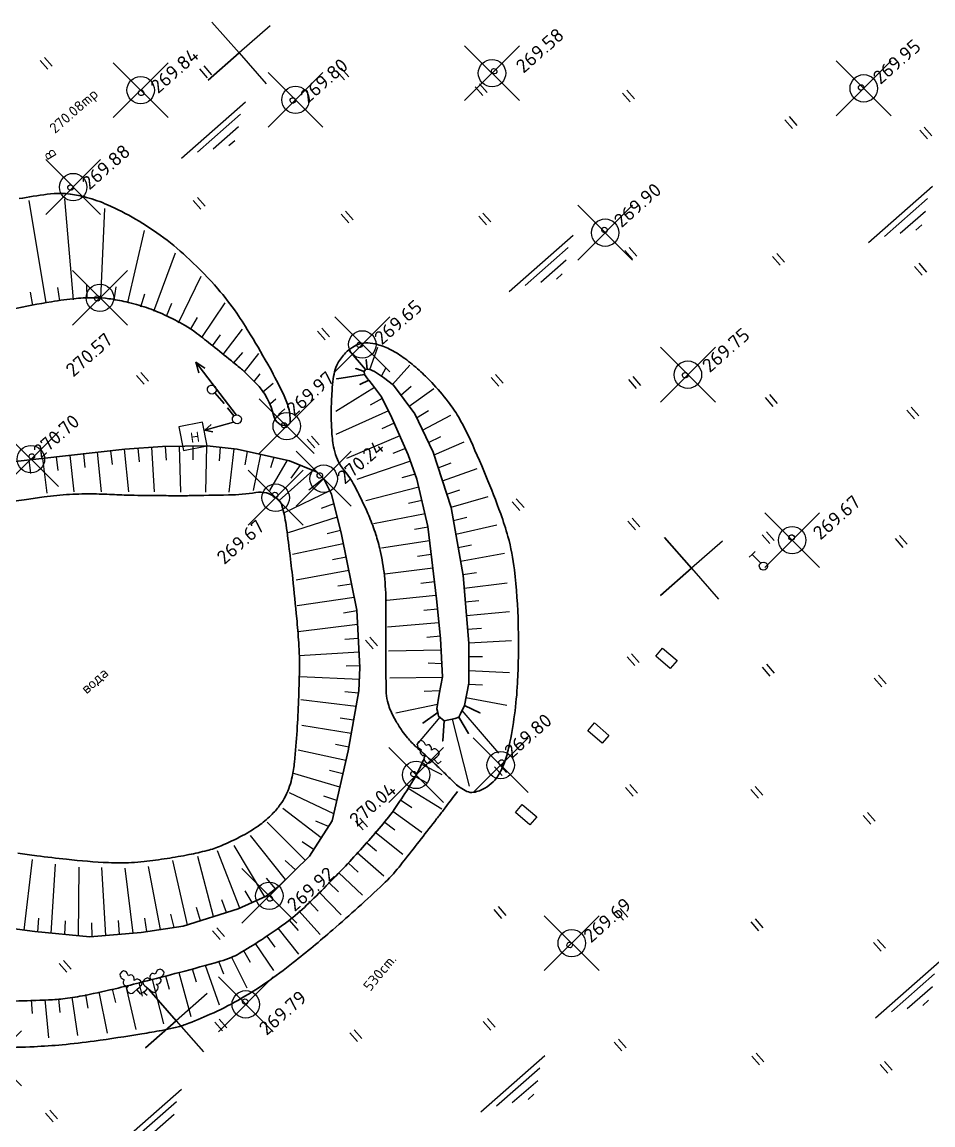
# Model space of a CAD drawing. Header units: metres. Extents: x 35735 to 36074, y 36133 to 36366.
# Drawn here: x 35885.9 to 35952.3, y 36283.6 to 36364 of the extents above; entities that cross this region are included whole.
import ezdxf

# ---------------------------------------------------------------- set-up
doc = ezdxf.new("R2010")
doc.units = ezdxf.units.M
doc.header["$LTSCALE"] = 5
doc.header["$PDMODE"] = 35
doc.header["$PDSIZE"] = 2
doc.layers.add('Рельеф', color=7, linetype='Continuous')
doc.layers.add('Точки-рельеф', color=7, linetype='Continuous')
doc.layers.add('Структурные линии', color=97, linetype='Continuous', lineweight=30)
doc.styles.get("Standard").update_dxf_attribs({"font": 'simplex.shx'})

msp = doc.modelspace()

# ---------------------------------------------------------------- linework, layer by layer
at = {"layer": 'Рельеф', "color": 7, "flags": 128}
for points in [[(35903.96585611971, 36363.7052628079), (35901.71154056657, 36361.72585345485), (35899.73213121353, 36363.98016900799), (35901.71154056657, 36361.72585345485), (35899.45722501345, 36359.74644410182), (35901.71154056657, 36361.72585345485), (35903.6909499196, 36359.47153790171)], [(35887.19278491732, 36361.1720555472), (35887.75295776423, 36360.53408424566)], [(35887.50793700324, 36361.39228424848), (35888.06815933539, 36360.75425658905)], [(35898.82042958871, 36360.55920594781), (35899.38060243563, 36359.92123464627)], [(35899.13558167464, 36360.77943464908), (35899.69580400678, 36360.14140698966)], [(35908.8444592989, 36360.41000685453), (35909.40463214581, 36359.77203555298)], [(35909.15961138481, 36360.63023555579), (35909.71983371696, 36359.99220789636)], [(35920.45531012502, 36360.52149361007), (35920.50109781751, 36360.42865283056), (35920.49439010623, 36360.32534994284), (35920.43698075413, 36360.23921000196), (35920.34413997462, 36360.19342230946), (35920.24083708689, 36360.20013002075), (35920.15469714601, 36360.25753937284), (35920.10890945352, 36360.35038015235), (35920.1156171648, 36360.45368304007), (35920.1730265169, 36360.53982298097), (35920.26586729641, 36360.58561067345), (35920.36917018414, 36360.57890296217), (35920.45531012502, 36360.52149361007)], [(35918.91517804644, 36359.25371348837), (35919.47535089334, 36358.61574218683)], [(35919.23033013236, 36359.47394218964), (35919.79055246452, 36358.83591453022)], [(35947.22596501446, 36359.34250368505), (35947.27175270694, 36359.24966290554), (35947.26504499566, 36359.14636001783), (35947.20763564355, 36359.06022007694), (35947.11479486404, 36359.01443238445), (35947.01149197633, 36359.02114009573), (35946.92535203543, 36359.07854944783), (35946.87956434294, 36359.17139022735), (35946.88627205422, 36359.27469311505), (35946.94368140632, 36359.36083305594), (35947.03652218584, 36359.40662074844), (35947.13982507355, 36359.39991303715), (35947.22596501446, 36359.34250368505)], [(35894.72016532081, 36358.94614346786), (35894.76595301329, 36358.85330268834), (35894.75924530201, 36358.74999980062), (35894.70183594991, 36358.66385985974), (35894.6089951704, 36358.61807216725), (35894.50569228268, 36358.62477987854), (35894.41955234179, 36358.68218923063), (35894.3737646493, 36358.77503001015), (35894.38047236059, 36358.87833289785), (35894.43788171269, 36358.96447283875), (35894.53072249221, 36359.01026053123), (35894.63402537992, 36359.00355281996), (35894.72016532081, 36358.94614346786)], [(35905.77526323173, 36358.39847799367), (35905.82105092421, 36358.30563721414), (35905.81434321293, 36358.20233432643), (35905.75693386083, 36358.11619438554), (35905.66409308131, 36358.07040669306), (35905.5607901936, 36358.07711440434), (35905.47465025271, 36358.13452375643), (35905.42886256023, 36358.22736453595), (35905.43557027151, 36358.33066742367), (35905.4929796236, 36358.41680736456), (35905.58582040312, 36358.46259505705), (35905.68912329084, 36358.45588734576), (35905.77526323173, 36358.39847799367)], [(35929.67230124132, 36358.80601674296), (35930.23247408822, 36358.16804544144)], [(35929.98745332725, 36359.02624544423), (35930.54767565938, 36358.3882177848)], [(35897.50970874562, 36354.06696794871), (35902.18482105549, 36358.17196603551)], [(35898.66595693518, 36354.50452358703), (35901.81895538357, 36357.27302447867)], [(35941.50187738243, 36356.86206690965), (35942.06205022935, 36356.22409560811)], [(35941.81702946837, 36357.08229561091), (35942.37725180051, 36356.44426795148)], [(35899.80884193012, 36354.73791471442), (35901.65715525214, 36356.36083244297)], [(35951.36046354337, 36356.09650312558), (35951.92063639028, 36355.45853182406)], [(35951.6756156293, 36356.31673182686), (35952.23583796145, 36355.67870416744)], [(35900.95177641029, 36354.97124948392), (35901.38663388049, 36355.35307754812)], [(35889.5617531499, 36352.0403403844), (35889.60754084238, 36351.94749960487), (35889.6008331311, 36351.84419671716), (35889.54342377901, 36351.75805677627), (35889.45058299948, 36351.71226908377), (35889.34728011178, 36351.71897679506), (35889.26114017088, 36351.77638614715), (35889.2153524784, 36351.86922692668), (35889.22206018968, 36351.97252981439), (35889.27946954178, 36352.05866975529), (35889.37231032129, 36352.10445744776), (35889.475613209, 36352.09774973648), (35889.5617531499, 36352.0403403844)], [(35947.61353847832, 36347.90680071536), (35952.28865078818, 36352.01179880216)], [(35898.67437934694, 36351.19178700542), (35899.23460167909, 36350.55375934598)], [(35887.6428012699, 36343.51192435245), (35886.40255643464, 36350.97781471976)], [(35889.62788949069, 36343.73824678994), (35889.00149232367, 36351.09896368949)], [(35891.61771351081, 36343.82879590408), (35891.91915145284, 36350.38550623741)], [(35898.35922726102, 36350.97155830415), (35898.91940010793, 36350.33358700262)], [(35948.76978666788, 36348.34435635369), (35951.92278511627, 36351.11285724532)], [(35909.15718256168, 36349.97902809644), (35909.71735540859, 36349.3410567949)], [(35909.47233464759, 36350.19925679771), (35910.03255697974, 36349.56122913828)], [(35919.18121227185, 36349.82982900315), (35919.74138511876, 36349.1918577016)], [(35919.49636435779, 36350.05005770441), (35920.05658668993, 36349.41203004499)], [(35949.91267166282, 36348.57774748108), (35951.76098498484, 36350.20066520965)], [(35893.59388201018, 36343.53716477539), (35894.81806628906, 36348.78016937386)], [(35928.51337632677, 36348.95176755435), (35928.55916401926, 36348.85892677483), (35928.55245630797, 36348.75562388713), (35928.49504695588, 36348.66948394624), (35928.40220617636, 36348.62369625374), (35928.29890328865, 36348.63040396503), (35928.21276334776, 36348.68781331713), (35928.16697565527, 36348.78065409664), (35928.17368336655, 36348.88395698435), (35928.23109271866, 36348.97009692525), (35928.32393349817, 36349.01588461773), (35928.42723638588, 36349.00917690645), (35928.51337632677, 36348.95176755435)], [(35951.055606143, 36348.81108225058), (35951.4904636132, 36349.19291031478)], [(35921.40346019581, 36344.3404525681), (35926.07857250568, 36348.44545065489)], [(35922.55970838537, 36344.77800820643), (35925.71270683376, 36347.54650909806)], [(35929.84618578588, 36347.33439234229), (35930.40635863278, 36346.69642104075)], [(35930.1613378718, 36347.55462104355), (35930.72156020395, 36346.91659338413)], [(35895.48764362748, 36342.89391164241), (35897.07301935722, 36347.15425466944)], [(35923.70259338032, 36345.01139933381), (35925.55090670232, 36346.63431706237)], [(35940.60330898077, 36346.88669559688), (35941.16348182767, 36346.24872429534)], [(35940.91846106668, 36347.10692429814), (35941.47868339883, 36346.46889663872)], [(35951.28228710214, 36346.38954655132), (35951.84250943429, 36345.7515188919)], [(35924.84552786048, 36345.2447341033), (35925.28038533068, 36345.6265621675)], [(35950.96713501622, 36346.16931785005), (35951.52730786314, 36345.53134654852)], [(35890.62375328405, 36343.82887168344), (35890.59192903697, 36344.82835766248)], [(35897.29483158531, 36342.05666849297), (35898.9502199726, 36345.44567552263)], [(35886.66406786029, 36343.30698895002), (35886.48438221106, 36344.29072591719)], [(35888.63202569732, 36343.64762189642), (35888.49449857636, 36344.63813430598)], [(35891.51570786123, 36343.96679285298), (35891.56149555372, 36343.87395207346), (35891.55478784243, 36343.77064918575), (35891.49737849033, 36343.68450924485), (35891.40453771082, 36343.63872155237), (35891.30123482311, 36343.64542926365), (35891.21509488221, 36343.70283861574), (35891.16930718972, 36343.79567939527), (35891.176014901, 36343.89898228298), (35891.2334242531, 36343.98512222387), (35891.32626503262, 36344.03090991636), (35891.42956792034, 36344.02420220508), (35891.51570786123, 36343.96679285298)], [(35892.60884793267, 36343.69598874013), (35892.74655274751, 36344.68643313262)], [(35894.54075938249, 36343.21548528734), (35894.82938005519, 36344.17295925587)], [(35896.42301578353, 36342.54646001584), (35896.79974885967, 36343.47280946663)], [(35898.9820875201, 36340.99295102964), (35900.68448625461, 36343.50749207063)], [(35898.16664051445, 36341.56677112696), (35898.66560603632, 36342.43336765029)], [(35900.55082162863, 36339.75230482584), (35901.9595198454, 36341.59944659803)], [(35907.74740279567, 36341.66084645213), (35908.30762512781, 36341.0228187927)], [(35899.76650749593, 36340.37262449141), (35900.35019712822, 36341.18456083052)], [(35907.43225070976, 36341.44061775087), (35907.99242355667, 36340.80264644933)], [(35910.64990806009, 36340.57077974698), (35910.69569575259, 36340.47793896747), (35910.6889880413, 36340.37463607976), (35910.6315786892, 36340.28849613887), (35910.53873790969, 36340.24270844638), (35910.43543502199, 36340.24941615767), (35910.34929508108, 36340.30682550976), (35910.3035073886, 36340.39966628928), (35910.31021509988, 36340.50296917699), (35910.36762445197, 36340.58910911788), (35910.4604652315, 36340.63489681036), (35910.56376811922, 36340.62818909909), (35910.64990806009, 36340.57077974698)], [(35911.23415737326, 36338.65194631481), (35911.83587121581, 36340.27837700803)], [(35901.79913177917, 36335.23186033488), (35901.87480449707, 36335.07872617673), (35901.86373264986, 36334.90821290614), (35901.76889209716, 36334.76615059519), (35901.61575793901, 36334.6904778773), (35901.44524466843, 36334.70154972451), (35901.30318235748, 36334.7963902772), (35899.19897068308, 36334.22263685245), (35899.78842222635, 36334.10841854715), (35899.19897068308, 36334.22263685245), (35899.68165128475, 36334.63627570446), (35899.19897068308, 36334.22263685245), (35901.30318235748, 36334.7963902772), (35901.22750963959, 36334.94952443535), (35901.2385814868, 36335.12003770595), (35901.33342203949, 36335.26210001689), (35900.87250817409, 36335.8449987961), (35901.33342203949, 36335.26210001689), (35901.48655619765, 36335.33777273479), (35898.54350864478, 36339.17061199078), (35898.77100730186, 36338.41250515519), (35898.54350864478, 36339.17061199078), (35899.21562859097, 36338.7417237232), (35898.54350864478, 36339.17061199078), (35901.48655619765, 36335.33777273479), (35901.65706946824, 36335.32670088758), (35901.79913177917, 36335.23186033488)], [(35901.3287783225, 36339.12410739273), (35901.96924121035, 36339.89207362891)], [(35902.09349779573, 36338.48029463094), (35903.14566550286, 36339.82434808266)], [(35894.53209400168, 36338.43153775132), (35895.09231633384, 36337.79351009189)], [(35902.80348691804, 36337.77604943839), (35903.25502175923, 36338.3426947273)], [(35912.10339170416, 36338.16168467691), (35912.44528118194, 36338.78795646394)], [(35912.90112174653, 36337.55973226122), (35914.17083673939, 36338.96475327887)], [(35934.39769066258, 36338.36213065354), (35934.44347835508, 36338.26928987404), (35934.4367706438, 36338.16598698631), (35934.37936129169, 36338.07984704542), (35934.28652051218, 36338.03405935293), (35934.18321762447, 36338.04076706422), (35934.09707768357, 36338.09817641632), (35934.05128999108, 36338.19101719584), (35934.05799770237, 36338.29432008355), (35934.11540705447, 36338.38046002444), (35934.20824783399, 36338.42624771692), (35934.31155072169, 36338.41954000566), (35934.39769066258, 36338.36213065354)], [(35894.21694191577, 36338.21130905006), (35894.77711476268, 36337.57333774852)], [(35903.41240159776, 36336.98515147148), (35904.19828080044, 36337.65263861277)], [(35920.08819030111, 36338.05970695035), (35920.64836314804, 36337.42173564882)], [(35920.40334238704, 36338.27993565161), (35920.96356471918, 36337.64190799219)], [(35930.1122200113, 36337.91050785706), (35930.67239285821, 36337.27253655552)], [(35930.42737209722, 36338.13073655832), (35930.98759442936, 36337.4927088989)], [(35899.96438267479, 36337.40269904266), (35900.04005539268, 36337.24956488451), (35900.02898354548, 36337.07905161392), (35899.93414299278, 36336.93698930298), (35900.6119009728, 36336.17669666654), (35899.93414299278, 36336.93698930298), (35899.78100883463, 36336.86131658508), (35899.61049556403, 36336.8723884323), (35899.4684332531, 36336.96722898499), (35899.39276053521, 36337.12036314313), (35899.4038323824, 36337.29087641373), (35899.49867293511, 36337.43293872466), (35899.65180709324, 36337.50861144257), (35899.82232036386, 36337.49753959534), (35899.96438267479, 36337.40269904266)], [(35911.5763693996, 36337.33852224238), (35908.76947802596, 36335.58535728176)], [(35913.51396497985, 36336.77368109392), (35914.26613386277, 36337.43272819131)], [(35914.10796681365, 36335.96918980966), (35915.9098144647, 36337.2726426866)], [(35940.38019165565, 36336.8169249791), (35940.94041398779, 36336.17889731967)], [(35904.000604065, 36336.17646631099), (35904.39404674681, 36336.51713916986)], [(35912.15147483144, 36336.5229283799), (35911.26783732167, 36336.05475729796)], [(35940.06503956972, 36336.59669627783), (35940.62521241663, 36335.95872497629)], [(35904.58885601749, 36335.36772479263), (35905.04230330993, 36335.7788508262)], [(35912.59830824694, 36335.62824051985), (35908.76140393747, 36333.90348008359)], [(35914.65252624857, 36335.13495923416), (35915.51172625976, 36335.64664826399)], [(35915.08580351625, 36334.23365820685), (35917.16111867336, 36335.32898988261)], [(35950.40968515817, 36335.6772323787), (35950.96985800509, 36335.03926107717)], [(35950.72483724409, 36335.89746107996), (35951.28505957624, 36335.25943342054)], [(35897.31029472733, 36334.46213838919), (35897.65843915739, 36332.73672348287), (35899.37970694061, 36333.08402115737), (35899.03156251054, 36334.80943606369), (35897.31029472733, 36334.46213838919)], [(35905.14345081072, 36334.71178056509), (35905.18923850321, 36334.61893978559), (35905.18253079193, 36334.51563689786), (35905.12512143983, 36334.42949695697), (35905.03228066031, 36334.38370926448), (35904.92897777259, 36334.39041697577), (35904.84283783171, 36334.44782632787), (35904.79705013922, 36334.54066710738), (35904.8037578505, 36334.64396999509), (35904.8611672026, 36334.73010993598), (35904.95400798211, 36334.77589762847), (35905.05731086983, 36334.76918991719), (35905.14345081072, 36334.71178056509)], [(35913.02749612606, 36334.72534496247), (35912.11422651305, 36334.31808857258)], [(35906.67313685443, 36333.56300627781), (35907.23330970135, 36332.92503497627)], [(35906.98828894037, 36333.78323497909), (35907.54851127251, 36333.14520731966)], [(35913.43315937309, 36333.81127533643), (35909.53448233807, 36332.1697115445)], [(35915.51903129868, 36333.33241353745), (35916.42630905785, 36333.75297315297)], [(35892.34009807385, 36332.72210757704), (35892.44034506557, 36331.72710704845)], [(35893.33387931509, 36332.83385984856), (35893.63297523712, 36329.72285272947)], [(35894.3311919679, 36332.9066934821), (35894.40926002304, 36331.90978497105)], [(35895.32868469697, 36332.97738963522), (35895.52637781388, 36329.71656202607)], [(35896.32664756224, 36333.03732003374), (35896.39088178887, 36332.03934343375)], [(35897.3264937256, 36333.0525928944), (35897.44683910288, 36329.71366936874)], [(35898.32639624683, 36333.0679152403), (35898.33416936773, 36332.06797146195)], [(35899.32629876806, 36333.08323758619), (35899.25714383634, 36329.7109674938)], [(35900.32025102083, 36332.97745753509), (35900.26148868747, 36331.97917683337)], [(35901.31391875203, 36332.86484029361), (35900.96042469537, 36329.70841242257)], [(35913.83877313488, 36332.89726206826), (35912.90919533639, 36332.52858476062)], [(35915.92639077838, 36332.42073157128), (35918.13142871738, 36333.3719616319)], [(35886.37777764103, 36332.05151697208), (35886.50480155554, 36331.05966706338)], [(35886.74013118562, 36332.43066557846), (35886.7859188781, 36332.33782479895), (35886.77921116682, 36332.23452191123), (35886.72180181473, 36332.14838197034), (35886.6289610352, 36332.10259427785), (35886.52565814749, 36332.10930198913), (35886.43951820661, 36332.16671134123), (35886.39373051412, 36332.25955212074), (35886.4004382254, 36332.36285500845), (35886.4578475775, 36332.44899494935), (35886.55068835701, 36332.49478264184), (35886.65399124472, 36332.48807493056), (35886.74013118562, 36332.43066557846)], [(35887.37145303914, 36332.16327611625), (35887.68546999295, 36329.62090493104)], [(35888.36518479516, 36332.27508474566), (35888.48330689534, 36331.28200593424)], [(35889.35890967849, 36332.38678753195), (35889.66189173223, 36329.73831204202)], [(35890.3526414345, 36332.49859616135), (35890.46182598046, 36331.50455649135)], [(35891.34642267574, 36332.61034843288), (35891.64947955561, 36329.73058239104)], [(35902.29479341191, 36332.67551563429), (35902.1341385041, 36331.68847465681)], [(35903.27161860603, 36332.46147591221), (35902.74546009546, 36329.83054074045)], [(35905.22532535216, 36332.03344595329), (35903.93749812825, 36329.83221807051)], [(35904.24850015804, 36332.24748567537), (35904.00022993354, 36331.48992606838)], [(35914.2091411792, 36331.96916882678), (35910.29860342426, 36330.63438230885)], [(35907.07967097999, 36331.29060810249), (35904.630476847, 36329.09107895168)], [(35906.15679920911, 36331.67588423824), (35905.47736867455, 36330.72029656469)], [(35907.74157585302, 36331.05306606993), (35907.7873635455, 36330.96022529041), (35907.78065583422, 36330.85692240269), (35907.72324648213, 36330.7707824618), (35907.63040570261, 36330.72499476932), (35907.5271028149, 36330.73170248059), (35907.440962874, 36330.7891118327), (35907.39517518151, 36330.88195261222), (35907.40188289279, 36330.98525549993), (35907.45929224491, 36331.07139544081), (35907.55213302442, 36331.11718313331), (35907.65543591212, 36331.11047542204), (35907.74157585302, 36331.05306606993)], [(35916.23813829488, 36331.47051009627), (35917.16876490923, 36331.83651521188)], [(35916.54983632616, 36330.52034497914), (35919.07748005778, 36331.42028183168)], [(35907.86464758791, 36330.6993155665), (35906.79060207034, 36329.84906825289)], [(35914.54263462326, 36331.02646364307), (35913.58132289632, 36330.75099004196)], [(35904.48627450428, 36329.62848780617), (35904.53206219676, 36329.53564702665), (35904.52535448549, 36329.43234413894), (35904.46794513338, 36329.34620419805), (35904.37510435387, 36329.30041650556), (35904.27180146616, 36329.30712421684), (35904.18566152527, 36329.36453356894), (35904.13987383278, 36329.45737434846), (35904.14658154406, 36329.56067723616), (35904.20399089615, 36329.64681717706), (35904.29683167568, 36329.69260486955), (35904.4001345634, 36329.68589715826), (35904.48627450428, 36329.62848780617)], [(35908.32660692283, 36329.81331787687), (35904.99870046412, 36328.19134478383)], [(35914.81225248934, 36330.06500069656), (35910.96251728258, 36329.06995283296)], [(35916.86159071532, 36329.57022934725), (35917.81410364364, 36329.8747066855)], [(35908.62448074096, 36328.86468813629), (35907.68704300783, 36328.51655674192)], [(35915.03945341958, 36329.09114574949), (35914.06381424023, 36328.87166036461)], [(35917.17333823182, 36328.62000787223), (35919.86258136872, 36329.38387077305)], [(35921.61199843476, 36329.00083322718), (35922.17217128167, 36328.36286192563)], [(35921.92715052069, 36329.22106192844), (35922.48737285284, 36328.58303426902)], [(35908.85967213335, 36327.89275900456), (35905.28412456826, 36326.74651428788)], [(35915.26654850671, 36328.11729767508), (35911.51550922148, 36327.3973486677)], [(35917.34777571415, 36327.63565507705), (35918.31831924873, 36327.87651663219)], [(35915.48584969596, 36327.1420956135), (35914.49887690493, 36326.98132700536)], [(35917.51810868597, 36326.6502933253), (35920.4974611506, 36327.31746174029)], [(35930.06640292064, 36327.58470597654), (35930.62657576754, 36326.94673467502)], [(35930.38155500656, 36327.80493467782), (35930.9417773387, 36327.16690701839)], [(35909.09486352572, 36326.92082987286), (35908.12976752858, 36326.65910074514)], [(35936.95601200373, 36326.13333692232), (35934.70169645059, 36324.15392756928), (35932.72228709755, 36326.40824312242), (35934.70169645059, 36324.15392756928), (35932.44738089745, 36322.17451821624), (35934.70169645059, 36324.15392756928), (35936.68110580363, 36321.89961201615)], [(35939.86448727827, 36326.59125358364), (35940.42466012517, 36325.9532822821)], [(35940.17963936419, 36326.81148228491), (35940.73986169633, 36326.17345462548)], [(35942.1590958102, 36326.53202017009), (35942.20488350269, 36326.43917939057), (35942.19817579141, 36326.33587650286), (35942.1407664393, 36326.24973656197), (35942.04792565979, 36326.20394886948), (35941.94462277207, 36326.21065658076), (35941.85848283119, 36326.26806593286), (35941.81269513869, 36326.36090671238), (35941.81940284998, 36326.46420960009), (35941.87681220208, 36326.55034954098), (35941.96965298159, 36326.59613723347), (35942.07295586931, 36326.58942952219), (35942.1590958102, 36326.53202017009)], [(35949.55451358054, 36326.31945432057), (35950.11468642745, 36325.68148301903)], [(35949.86966566646, 36326.53968302183), (35950.42988799861, 36325.9016553624)], [(35909.30551857614, 36325.94342570249), (35905.61501620931, 36325.16135244755)], [(35915.60215184512, 36326.14881610786), (35912.10315473881, 36325.62003139676)], [(35917.68849114301, 36325.66487521564), (35918.6690459015, 36325.86102976884)], [(35909.50560169354, 36324.96362560178), (35908.52407921442, 36324.77221061782)], [(35915.71846086691, 36325.15564244532), (35914.72806942242, 36325.0175228782)], [(35917.85882411483, 36324.67951346387), (35921.07344406888, 36325.24594871813)], [(35909.70562845306, 36323.98377601582), (35905.86538258263, 36323.29938043874)], [(35915.83481937395, 36324.1624124249), (35912.3453451836, 36323.71644653154)], [(35918.02915708664, 36323.69415171212), (35919.017720299, 36323.84503842721)], [(35915.95107203785, 36323.16918927713), (35914.9577980282, 36323.05379023086)], [(35918.12048714208, 36322.6985078543), (35921.25020209402, 36323.10565451437)], [(35909.90566208524, 36323.00403227299), (35908.91845423668, 36322.84455440027)], [(35910.10574520264, 36322.02423217226), (35905.93760130934, 36321.42011842903)], [(35916.06738105965, 36322.1760156146), (35912.47687188362, 36321.80033065602)], [(35918.20630098647, 36321.70221242854), (35919.20002586984, 36321.81391521484)], [(35910.29923993247, 36321.04363754389), (35909.31069871471, 36320.89227109843)], [(35916.17683364973, 36321.18201168452), (35915.18182487184, 36321.08245610943)], [(35918.29211483088, 36320.70591700282), (35921.42392493656, 36321.00291810995)], [(35910.35318126222, 36320.04510695921), (35906.01093627592, 36319.51139492524)], [(35916.2839865584, 36320.18778506558), (35912.5390164312, 36319.85922463152)], [(35910.40717207723, 36319.04652001663), (35909.41145262021, 36318.95402568684)], [(35911.23953026188, 36319.13909914802), (35911.79975259402, 36318.50107148859)], [(35916.39118895229, 36319.19350208877), (35915.39398627255, 36319.11826980334)], [(35918.37787231739, 36319.70957209182), (35919.37493066079, 36319.78667381356)], [(35910.92437817594, 36318.91887044675), (35911.48455102286, 36318.2808991452)], [(35918.4636861618, 36318.71327666609), (35921.58398164762, 36318.90005933203)], [(35910.46111340699, 36318.04798943193), (35906.07785561381, 36317.77150352838)], [(35916.44605400289, 36318.19528353744), (35912.59527727661, 36318.10169039864)], [(35918.46417810186, 36317.71332737056), (35919.46423049779, 36317.71131481561)], [(35930.00592610749, 36317.6993625788), (35930.56609895439, 36317.06139127727)], [(35930.3210781934, 36317.91959128007), (35930.88130052554, 36317.28156362064)], [(35910.51510422198, 36317.04940248935), (35909.51568422678, 36317.01613905113)], [(35916.49188940143, 36317.19632268642), (35915.4922506885, 36317.22434927828)], [(35918.46307552243, 36316.71337532174), (35921.41740026603, 36316.56459092902)], [(35939.86451226842, 36316.93379879475), (35940.42468511532, 36316.29582749321)], [(35940.17966435434, 36317.15402749601), (35940.73988668648, 36316.51599983659)], [(35910.48234905287, 36316.05060226151), (35906.1366643505, 36316.2422728793)], [(35916.52735904662, 36316.19814119871), (35912.70540589649, 36316.14822147383)], [(35948.02640741926, 36316.13805021492), (35948.58658026616, 36315.50007891338)], [(35948.34155950518, 36316.35827891618), (35948.90178183732, 36315.72025125677)], [(35910.41535019725, 36315.053972416), (35909.42034227714, 36315.15413453227)], [(35916.3422708655, 36315.21539711314), (35915.20241357691, 36315.1775944293)], [(35918.44998380286, 36315.71457377019), (35919.44860676068, 36315.6619008527)], [(35910.23918995501, 36314.06958572351), (35906.20132784794, 36314.55848931887)], [(35916.18414931998, 36314.22808534882), (35913.14510678782, 36313.58206478156)], [(35918.25507832531, 36314.73368947378), (35921.24646435331, 36314.16860775047)], [(35917.96466517101, 36313.78462246722), (35920.63619305962, 36310.67033897632)], [(35909.88692582841, 36312.10086182382), (35906.27330050394, 36312.68689612259)], [(35910.06308607065, 36313.0852485163), (35909.07296195025, 36313.22543033554)], [(35916.35403817427, 36313.29153926063), (35914.65760933081, 36311.2830794808)], [(35917.24964026678, 36313.15579435967), (35918.48189070092, 36308.27261731284)], [(35909.71087142929, 36311.1164682587), (35908.7271555249, 36311.29641136274)], [(35916.44372305983, 36310.09017870191), (35916.21614990474, 36309.89035732772), (35915.91811821666, 36310.22762079914), (35916.11976674289, 36310.40467896577), (35916.24613485378, 36310.52402082997), (35916.32165151268, 36310.65330769069), (35916.27035856939, 36310.75957953359), (35916.19833964715, 36310.85603678042), (35916.10963878981, 36310.93784639802), (35916.01186576315, 36310.98224664022), (35915.90080744962, 36310.99392208443), (35915.73490209828, 36310.88607577878), (35915.74266536043, 36311.04001016175), (35915.70325705902, 36311.15661754587), (35915.58570492313, 36311.27617321427), (35915.46806646075, 36311.29045485608), (35915.32502723736, 36311.22374583817), (35915.22214582663, 36311.43173826971), (35915.18111292066, 36311.48813191964), (35915.10701020729, 36311.55331596005), (35914.96374391098, 36311.58950980743), (35914.79780413282, 36311.50568713732), (35914.6932260446, 36311.35198068505), (35914.71907141023, 36311.19591715569), (35914.75016473098, 36311.12231229153), (35914.79627670901, 36311.07457029761), (35914.99758790326, 36310.93623662964), (35914.92148706868, 36310.7979531035), (35914.92585302601, 36310.69249626853), (35914.98864298921, 36310.59222727147), (35915.09512549113, 36310.50926304782), (35915.29806523991, 36310.49831774641), (35915.17059346957, 36310.32760348509), (35915.19718648265, 36310.22070339257), (35915.23064683472, 36310.14917690821), (35915.27859948767, 36310.06103171931), (35915.37232305918, 36309.98782427251), (35915.45791591978, 36309.92853723482), (35915.60343635165, 36309.9638892084), (35915.70931223855, 36310.04427800781), (35915.91811821666, 36310.22762079914)], [(35909.50040975543, 36310.13909186495), (35906.00626713696, 36310.8849330662)], [(35920.99707406631, 36310.12486558266), (35921.0428617588, 36310.03202480315), (35921.03615404751, 36309.92872191544), (35920.97874469542, 36309.84258197455), (35920.88590391589, 36309.79679428207), (35920.78260102818, 36309.80350199334), (35920.6964610873, 36309.86091134544), (35920.65067339481, 36309.95375212497), (35920.65738110609, 36310.05705501267), (35920.71479045819, 36310.14319495355), (35920.8076312377, 36310.18898264605), (35920.91093412542, 36310.18227493477), (35920.99707406631, 36310.12486558266)], [(35909.27715205573, 36309.16435326818), (35908.3078498879, 36309.40995075)], [(35915.00077832935, 36309.8689903706), (35916.50240935956, 36309.13034821747)], [(35920.32902795175, 36309.67362603419), (35920.88920079866, 36309.03565473265)], [(35920.64418003767, 36309.89385473546), (35921.20440236981, 36309.25582707603)], [(35909.05394384127, 36308.18955831353), (35905.60282643631, 36309.20433458432)], [(35914.58132908754, 36309.28330832373), (35914.62711678003, 36309.19046754421), (35914.62040906875, 36309.0871646565), (35914.56299971665, 36309.00102471562), (35914.47015893714, 36308.95523702312), (35914.36685604943, 36308.96194473441), (35914.28071610854, 36309.01935408651), (35914.23492841604, 36309.11219486602), (35914.24163612732, 36309.21549775373), (35914.29904547943, 36309.30163769463), (35914.39188625893, 36309.34742538712), (35914.49518914665, 36309.34071767583), (35914.58132908754, 36309.28330832373)], [(35914.55228491857, 36308.97514831319), (35915.43512897012, 36308.50542027285)], [(35908.60742844186, 36306.24008111999), (35905.37982283417, 36307.77598955455)], [(35914.03283528438, 36308.12210515262), (35916.48244036772, 36306.62279030201)], [(35929.8891659458, 36308.17491240755), (35930.44933879271, 36307.536941106)], [(35930.20431803173, 36308.39514110881), (35930.76454036387, 36307.75711344939)], [(35939.03635014023, 36308.02472134353), (35939.59652298714, 36307.38675004199)], [(35939.03635014023, 36308.02472134353), (35939.59652298714, 36307.38675004199)], [(35939.35150222616, 36308.24495004479), (35939.9117245583, 36307.60692238537)], [(35939.35150222616, 36308.24495004479), (35939.9117245583, 36307.60692238537)], [(35908.83068614155, 36307.21481971676), (35907.88267886875, 36307.53301187777)], [(35913.4876574903, 36307.28369988943), (35914.31465510988, 36306.72161878453)], [(35907.68621719521, 36304.49101180613), (35904.9017915782, 36306.63922787292)], [(35912.92733997857, 36306.45685347885), (35915.03837096783, 36304.90777774699)], [(35947.53084231431, 36306.36003747259), (35948.09106464645, 36305.72200981316)], [(35906.52652047876, 36302.8716890267), (35903.7586845191, 36305.63551887523)], [(35908.22914203978, 36305.33073254208), (35907.30983317398, 36305.72422733543)], [(35910.19077667419, 36305.71312263889), (35910.7509495211, 36305.07515133735)], [(35910.5059287601, 36305.93335134016), (35911.06615109225, 36305.29532368073)], [(35912.27327553466, 36305.70039936337), (35913.0669175757, 36305.09196301598)], [(35947.21569022838, 36306.13980877132), (35947.77586307529, 36305.50183746978)], [(35905.09912399164, 36301.47074187327), (35902.52904715441, 36304.6823889119)], [(35911.61926057599, 36304.94388889), (35913.65689439501, 36303.31290002714)], [(35903.5743707871, 36300.18772018178), (35901.35864699275, 36303.94994884844)], [(35907.14328547797, 36303.65118522705), (35906.31294487831, 36304.2084346543)], [(35910.96519613206, 36304.18743477451), (35911.73264140193, 36303.5463148333)], [(35899.84738584719, 36298.75539903036), (35898.70075554184, 36303.13446620904)], [(35901.75112508774, 36299.36581901198), (35900.14297809291, 36303.55733238917)], [(35910.31113168816, 36303.43098065903), (35912.2659620232, 36301.72708630144)], [(35886.02629265094, 36297.77704170199), (35886.64750960629, 36302.93266094771)], [(35888.01396349681, 36297.55779079177), (35888.31601022455, 36302.58107783879)], [(35890.00480268957, 36297.36687285181), (35890.03791724933, 36302.3743006068)], [(35891.99684547592, 36297.38601086596), (35891.70412150075, 36302.335197953)], [(35893.98983084322, 36297.55389280955), (35893.39903535238, 36302.29545344192)], [(35895.97229627249, 36297.81184720815), (35895.10108842061, 36302.40330647176)], [(35897.93869256607, 36298.15789601848), (35896.88560201787, 36302.8480569432)], [(35905.81279749259, 36302.17124362892), (35905.07577171619, 36302.84705819388)], [(35909.65717308736, 36302.67451967088), (35910.39705799412, 36302.00181442637)], [(35904.36846331019, 36300.78935918723), (35903.71858880336, 36301.54938247702)], [(35908.95665027938, 36301.96210991267), (35910.71568998352, 36300.30887403267)], [(35902.66277268004, 36299.77674141793), (35902.15544657892, 36300.63847480202)], [(35907.51525909703, 36300.5756233654), (35909.15651336563, 36298.89511952255)], [(35908.23595125187, 36301.26881371748), (35908.94981394654, 36300.56856857957)], [(35900.80170774512, 36299.05417871525), (35900.45292067406, 36299.99134015494)], [(35904.10267625609, 36300.20645420124), (35904.14846394857, 36300.11361342173), (35904.1417562373, 36300.01031053402), (35904.0843468852, 36299.92417059313), (35903.99150610567, 36299.87838290064), (35903.88820321796, 36299.88509061192), (35903.80206327708, 36299.94249996403), (35903.75627558458, 36300.03534074354), (35903.76298329586, 36300.13864363125), (35903.82039264797, 36300.22478357214), (35903.91323342748, 36300.27057126463), (35904.0165363152, 36300.26386355335), (35904.10267625609, 36300.20645420124)], [(35906.79456006955, 36299.88232717021), (35907.47778332459, 36299.15218471236)], [(35896.96124575135, 36297.95967959465), (35896.73992667012, 36298.93490639353)], [(35898.893014464, 36298.45667570337), (35898.60605345834, 36299.41458804994)], [(35906.0738679147, 36299.18913681815), (35907.61972467023, 36297.46439305978)], [(35920.28039454448, 36299.26680193692), (35920.84056739139, 36298.62883063537)], [(35920.5955466304, 36299.48703063817), (35921.15576896255, 36298.84900297874)], [(35929.17778896944, 36299.13283033869), (35929.73796181635, 36298.49485903716)], [(35929.17778896944, 36299.13283033869), (35929.73796181635, 36298.49485903716)], [(35929.49294105537, 36299.35305903995), (35930.05316338751, 36298.71503138053)], [(35929.49294105537, 36299.35305903995), (35930.05316338751, 36298.71503138053)], [(35887.01849097886, 36297.65325319808), (35887.1051821513, 36298.64950783264)], [(35889.00933017163, 36297.46233525812), (35889.04271215018, 36298.46178566667)], [(35891.00040571384, 36297.30206645784), (35890.97374578516, 36298.30169540717)], [(35892.99339108114, 36297.46994840141), (35892.90191256999, 36298.4657613329)], [(35894.98324095051, 36297.6640216943), (35894.83192399026, 36298.65250655414)], [(35905.35316888721, 36298.49584062294), (35906.00450869914, 36297.73710394924)], [(35939.03637513037, 36298.36726655463), (35939.59654797728, 36297.7292952531)], [(35939.35152721631, 36298.5874952559), (35939.91174954845, 36297.94946759648)], [(35899.76287899299, 36297.71994121509), (35900.32305183991, 36297.08196991355)], [(35900.07803107892, 36297.94016991635), (35900.63825341107, 36297.30214225692)], [(35903.72308634659, 36297.33891491062), (35904.30375609804, 36296.52471351792)], [(35904.54283283876, 36297.91167805903), (35906.03175053721, 36296.02864647729)], [(35902.88080755323, 36296.80136171859), (35904.22754932483, 36294.82972259512)], [(35925.96733987024, 36296.82101185246), (35926.01312756274, 36296.72817107294), (35926.00641985145, 36296.62486818523), (35925.94901049935, 36296.53872824435), (35925.85616971985, 36296.49294055184), (35925.75286683213, 36296.49964826313), (35925.66672689124, 36296.55705761522), (35925.62093919875, 36296.64989839475), (35925.62764691003, 36296.75320128245), (35925.68505626213, 36296.83934122335), (35925.77789704165, 36296.88512891584), (35925.88119992936, 36296.87842120454), (35925.96733987024, 36296.82101185246)], [(35947.96434661139, 36296.8733032352), (35948.5245194583, 36296.23533193367)], [(35948.27949869733, 36297.09353193647), (35948.83972102946, 36296.45550427704)], [(35901.15514006351, 36295.79046625357), (35902.28361337593, 36293.57078393635)], [(35902.01792088681, 36296.2959174224), (35902.52762226857, 36295.43557100151)], [(35888.58518795394, 36295.34915457849), (35889.14536080086, 36294.71118327694)], [(35888.90034003988, 36295.56938327974), (35889.46056237202, 36294.93135562032)], [(35894.99938102535, 36293.00345979102), (35894.76509200505, 36293.19537885102), (35895.04917536989, 36293.54442815262), (35895.25677125237, 36293.37438418161), (35895.39513320514, 36293.26920810888), (35895.53500019522, 36293.21585667301), (35895.63151381053, 36293.28383293864), (35895.71490008297, 36293.37062450041), (35895.78113148847, 36293.47149727449), (35895.8089624584, 36293.5751823517), (35895.80238477694, 36293.68668186003), (35895.66885576199, 36293.83273125337), (35895.82198457237, 36293.85021088236), (35895.93060144141, 36293.9081540777), (35896.0293197176, 36294.04364038031), (35896.0241977047, 36294.16200732295), (35895.93503211187, 36294.29231507475), (35896.12345310696, 36294.42771638517), (35896.17233187401, 36294.47742153337), (35896.22453842508, 36294.56118892574), (35896.23686395468, 36294.70844970657), (35896.12708364792, 36294.85848408553), (35895.95836678767, 36294.93650788685), (35895.80859067865, 36294.8855419824), (35895.74108763078, 36294.84283892597), (35895.70154231045, 36294.78955163138), (35895.59789911509, 36294.56839700662), (35895.44904508552, 36294.62084394178), (35895.34571340466, 36294.59928054731), (35895.25703495492, 36294.521016902), (35895.19262629614, 36294.40238173521), (35895.21495971388, 36294.20041665388), (35895.02574085548, 36294.29826605282), (35894.9245852012, 36294.25455946169), (35894.85950555315, 36294.20989212844), (35894.78035156543, 36294.14817577138), (35894.72345360664, 36294.04372085092), (35894.67892002011, 36293.94962346628), (35894.73752034292, 36293.81184063791), (35894.83416083227, 36293.72053402771), (35895.04917536989, 36293.54442815262)], [(35898.27557334978, 36294.95111335852), (35898.57207534785, 36293.99608904134)], [(35899.23610430498, 36295.22929489159), (35900.25272109097, 36292.32721704528)], [(35900.19663526019, 36295.50747642469), (35900.56089877725, 36294.57621887094)], [(35948.12155297041, 36291.37494953517), (35952.79666528027, 36295.47994762198)], [(35894.76629036736, 36293.30222815579), (35894.53871721227, 36293.1024067816), (35894.24068552419, 36293.43967025301), (35894.44233405041, 36293.61672841964), (35894.5687021613, 36293.73607028386), (35894.6442188202, 36293.86535714456), (35894.59292587692, 36293.97162898746), (35894.52090695468, 36294.06808623428), (35894.43220609735, 36294.14989585189), (35894.33443307068, 36294.19429609409), (35894.22337475716, 36294.20597153831), (35894.05746940581, 36294.09812523266), (35894.06523266796, 36294.25205961562), (35894.02582436656, 36294.36866699975), (35893.90827223066, 36294.48822266814), (35893.79063376827, 36294.50250430996), (35893.64759454488, 36294.43579529204), (35893.54471313416, 36294.64378772358), (35893.50368022818, 36294.7001813735), (35893.42957751483, 36294.76536541391), (35893.28631121851, 36294.80155926131), (35893.12037144035, 36294.71773659119), (35893.01579335213, 36294.56403013894), (35893.04163871776, 36294.40796660956), (35893.07273203852, 36294.33436174539), (35893.11884401655, 36294.28661975149), (35893.32015521079, 36294.14828608352), (35893.24405437623, 36294.01000255738), (35893.24842033354, 36293.90454572241), (35893.31121029674, 36293.80427672534), (35893.41769279868, 36293.72131250169), (35893.62063254743, 36293.71036720028), (35893.4931607771, 36293.53965293896), (35893.51975379017, 36293.43275284645), (35893.55321414225, 36293.3612263621), (35893.60116679521, 36293.27308117319), (35893.6948903667, 36293.19987372638), (35893.78048322731, 36293.1405866887), (35893.92600365917, 36293.17593866227), (35894.03187954608, 36293.25632746168), (35894.24068552419, 36293.43967025301)], [(35895.37592375334, 36294.18305605204), (35896.20269460671, 36290.94929978844)], [(35896.34525214111, 36294.42893896587), (35896.60178396381, 36293.46237352307)], [(35897.31452417097, 36294.67477239446), (35898.19697804809, 36291.46864957285)], [(35949.27780115997, 36291.8125051735), (35952.43079960835, 36294.58100606513)], [(35892.4631673473, 36293.46686870594), (35892.68562183563, 36292.4919401951)], [(35893.43737282095, 36293.69128335172), (35894.18449861477, 36290.52902321209)], [(35894.40664485083, 36293.93711678032), (35894.64545415069, 36292.96606876745)], [(35899.38408611815, 36293.14318103831), (35897.12977056501, 36291.16377168527), (35895.15036121197, 36293.41808723839), (35897.12977056501, 36291.16377168527), (35894.87545501188, 36289.18436233223), (35897.12977056501, 36291.16377168527), (35899.10917991804, 36288.90945613213)], [(35950.42068615491, 36292.04589630089), (35952.26899947692, 36293.66881402944)], [(35886.53297950986, 36292.68875258628), (35886.61350257477, 36291.69200353353)], [(35887.5323032773, 36292.72462636262), (35887.80536511633, 36289.92392091876)], [(35888.53167652998, 36292.7604437811), (35888.6451992673, 36291.76691959198)], [(35889.52137523412, 36292.87889164937), (35889.92374981489, 36290.09391729975)], [(35890.50197260518, 36293.07488400156), (35890.67155092983, 36292.08935867214)], [(35891.48256997624, 36293.27087635375), (35892.08316314122, 36290.26720179609)], [(35902.30579456864, 36292.68878907451), (35902.35158226114, 36292.59594829499), (35902.34487454986, 36292.49264540728), (35902.28746519775, 36292.4065054664), (35902.19462441823, 36292.36071777391), (35902.09132153052, 36292.36742548519), (35902.00518158963, 36292.42483483729), (35901.95939389715, 36292.5176756168), (35901.96610160843, 36292.62097850451), (35902.02351096052, 36292.7071184454), (35902.11635174004, 36292.7529061379), (35902.21965462776, 36292.74619842661), (35902.30579456864, 36292.68878907451)], [(35951.56362063507, 36292.27923107039), (35951.99847810527, 36292.66105913459)], [(35899.9306630562, 36291.05612849592), (35900.4908359031, 36290.41815719438)], [(35900.24581514212, 36291.27635719718), (35900.80603747427, 36290.63832953775)], [(35919.50089081371, 36291.10709379407), (35920.06106366062, 36290.46912249254)], [(35919.50089081371, 36291.10709379407), (35920.06106366062, 36290.46912249254)], [(35919.81604289963, 36291.32732249534), (35920.37626523177, 36290.68929483592)], [(35919.81604289963, 36291.32732249534), (35920.37626523177, 36290.68929483592)], [(35909.78924921713, 36290.29056471185), (35910.34942206404, 36289.65259341033)], [(35910.10440130306, 36290.51079341313), (35910.6646236352, 36289.8727657537)], [(35929.06102880776, 36289.60838016743), (35929.62120165466, 36288.9704088659)], [(35929.37618089369, 36289.8286088687), (35929.93640322583, 36289.19058120928)], [(35919.33623247242, 36284.52396427604), (35924.01134478229, 36288.62896236283)], [(35939.094946807, 36288.58266135825), (35939.6551196539, 36287.94469005671)], [(35939.41009889291, 36288.80289005951), (35939.97032122505, 36288.16486240008)], [(35920.49248066197, 36284.96151991437), (35923.64547911037, 36287.730020806)], [(35948.45187062273, 36287.96887528844), (35949.01204346964, 36287.33090398691)], [(35948.76702270865, 36288.18910398971), (35949.3272450408, 36287.55107633028)], [(35892.83451645374, 36282.06612533186), (35897.50962876361, 36286.17112341866)], [(35921.63536565691, 36285.19491104176), (35923.48367897893, 36286.81782877031)], [(35893.99076464331, 36282.50368097019), (35897.14376309169, 36285.27218186182)], [(35922.7783001371, 36285.42824581126), (35923.21315760729, 36285.81007387546)], [(35887.91102532399, 36284.64170557841), (35888.47124765613, 36284.00367791899)], [(35887.59587323805, 36284.42147687714), (35888.15604608497, 36283.78350557561)], [(35895.13364963824, 36282.73707209758), (35896.98196296026, 36284.35998982613)]]:
    msp.add_lwpolyline(points, dxfattribs=at)
for points in [[(35939.96645504404, 36324.61195474277), (35940.11351248323, 36324.56212226511), (35940.21599640248, 36324.44540507735), (35940.2463930118, 36324.29313816567), (35940.19650417625, 36324.14603124124), (35940.07984334637, 36324.04359680722), (35939.9275764347, 36324.01320019791), (35939.7805189955, 36324.06303267557), (35939.67803507626, 36324.17974986334), (35939.64763846694, 36324.33201677501), (35939.6974709446, 36324.47907421421), (35939.75845018031, 36324.5326172372), (35939.12697621707, 36325.16187897875), (35939.34347704844, 36325.37533346603), (35939.12697621707, 36325.16187897875), (35938.90609730327, 36324.95875311767), (35939.12697621707, 36325.16187897875), (35939.75845018031, 36324.5326172372), (35939.81413177448, 36324.58150864823)], [(35932.10538305364, 36317.75382904638), (35932.59873827577, 36318.32695286626), (35933.65156061092, 36317.42049874547), (35933.15821226143, 36316.8474807687)], [(35927.1327671274, 36312.3032866605), (35927.62612234953, 36312.87641048041), (35928.67894468467, 36311.9699563596), (35928.18559633521, 36311.39693838284)], [(35921.87130252371, 36306.35828165506), (35922.36465774583, 36306.93140547496), (35923.41748008099, 36306.02495135414), (35922.92413173151, 36305.45193337739)]]:
    msp.add_lwpolyline(points, close=True, dxfattribs=at)
at = {"layer": 'Структурные линии'}
for points in [[(35885.68051093872, 36351.10515997615, -0.01407169358524719), (35887.71684853635, 36351.42325316923, -0.02901036775508415), (35888.714843436, 36351.49203399834, -0.04267293731211082), (35889.39745956412, 36351.44109277573, -0.02410585058720925), (35890.58162654679, 36351.19119011273, -0.03986772528704189), (35892.11205866344, 36350.65690308319, -0.02806136626257495), (35894.16196609929, 36349.61127935101, -0.02874514285542882), (35896.20787968154, 36348.25541476104, -0.02848998072969311), (35898.10237507022, 36346.66066419914, -0.02339722542031383), (35900.15366815194, 36344.53392637678, -0.03073590076108205), (35901.53170177435, 36342.75506250333, -0.01333156865071237), (35902.54723363875, 36341.17413975352, -0.008876156393780166), (35903.96544653812, 36338.73453048903, -0.01592843848873646), (35904.88237791449, 36336.96016814038, -0.03074345823807587), (35905.26998087855, 36335.99992329678, -0.09694758278430407), (35905.42387477466, 36334.81255227249, -0.3693490030462897), (35905.17705848474, 36334.55903963216, -0.3778219253483054), (35904.2413139204, 36335.24319539945, 0.1422480513312364), (35902.92446177379, 36337.6560058009, 0.001807329742931209), (35902.09812296162, 36338.48166643621, 0.01991147408994442), (35902.01990365886, 36338.55331106242, 0.002849321026519572), (35901.73173272159, 36338.79408932438, 0.001069018155975752), (35900.95865244124, 36339.42980743897, 0.004232317282790082), (35899.62529816858, 36340.50275646868, 0.004986951500030167), (35898.47710490954, 36341.39233287141, 0.03433070066022269), (35897.7362583405, 36341.87829796555, 0.0186871099595063), (35896.28960241768, 36342.62144744854, 0.02743675062488179), (35894.95919244801, 36343.15641101961, 0.02529879846518917), (35893.46347081911, 36343.58145221709, 0.02326981170093643), (35892.19823051545, 36343.81136655785, 0.03038671644815375), (35891.21566627561, 36343.88269649581, 0.02561871595092653), (35889.81405061787, 36343.82728646689, 0.01995225244146158), (35888.02877649962, 36343.59272625241, 0.008970262241925929), (35885.16874541813, 36343.04720090122, 0.01033889128603773)], [(35882.85131679644, 36292.55680894189, 0.0056036850660984), (35887.80691733707, 36292.67885785046, 0.02292044077470675), (35889.0154083407, 36292.77776756279, 0.01744741160748468), (35890.46012639949, 36293.01445622244, 0.01027881881539152), (35892.88589486734, 36293.55139582845, 0.00250840152748373), (35894.66808673705, 36293.99397391641, 0.001650959063607612), (35897.37018111252, 36294.68890877861, 0.006720325795078312), (35900.33289806415, 36295.50398901684, 0.02430209562211203), (35901.13707528458, 36295.77989426761, 0.03772095348004113), (35901.70906630257, 36296.05938360182, 0.01255448861349549), (35903.33266620339, 36297.06607099478, 0.007439520865329535), (35904.47662276873, 36297.84033683804, 0.01027185114491614), (35905.28480953194, 36298.43012837298, 0.02876150985835761), (35906.62734134017, 36299.58052632752, 0.01261580414396677), (35909.4589377927, 36302.44526436736, 0.01036215566973557), (35911.92276526982, 36305.17838815913, 0.02160708678922483), (35913.01858883305, 36306.56242602644, 0.01247937395861824), (35913.41859887619, 36307.14520323295, 0.004670500342303928), (35914.4332464042, 36308.7378807541, 0.02321151527848042), (35914.71269810788, 36309.23574708772, 0.01122604825916563), (35915.21809234726, 36310.30203906171)], [(35917.6373695583, 36307.88959504812, -0.001457269257620263), (35916.59540084478, 36306.50464517199, -0.003195634890831002), (35916.11438320842, 36305.87752605484, -0.0008317666621268898), (35913.8497643138, 36302.97380001623, -0.003987650192890079), (35913.3715740581, 36302.37269636285, -0.0330563927826864), (35912.2194119291, 36301.12614251441, -0.01128482991765253), (35908.5379100106, 36297.79102863194, -0.01098230414203396), (35905.65652242319, 36295.40545102485, -0.01656032845195502), (35903.66116870179, 36293.93078051943, -0.02204872378609911), (35901.61556634757, 36292.65042825608, -0.0236159127373574), (35899.60452321526, 36291.63410248302, -0.01603202717675212), (35897.80831368445, 36290.89859064695, -0.0341955926167858), (35896.93506646263, 36290.63968860845, -0.008783516531252195), (35896.06842368871, 36290.46193979776, -0.005269942788375824), (35894.61628983237, 36290.20640492367, -0.007020476286497761), (35891.12907476026, 36289.68076168299, -0.01063474125805469), (35888.81604299686, 36289.41522782617, -0.0123482372533272), (35886.75107429414, 36289.273898552, -0.01028536903666485), (35884.26692610776, 36289.21658016227, -0.008068363880806421)]]:
    msp.add_lwpolyline(points, format="xyb", dxfattribs=at)
at = {"layer": 'Структурные линии', "flags": 128}
for points in [[(35914.61456454773, 36311.13988601979, -0.02347076682793414), (35913.98345879671, 36311.79401081255, -0.03472462252197342), (35913.61085555004, 36312.28299307891, -0.00658724906554265), (35913.16569973903, 36312.97973540611, -0.01650362805920121), (35913.00100977913, 36313.26580383673, -0.04679633723452573), (35912.57487074977, 36314.28554524911, -0.06651639758315728), (35912.44343742219, 36315.05365738549, -0.006178691000161042), (35912.42280935844, 36315.90320232049, -0.002533805397998845), (35912.4086116042, 36317.97531599757, -0.002761910821599712), (35912.41609584328, 36319.97660454687, 0.003378773232120092), (35912.42019544882, 36321.61253047668, 0.02639894905528439), (35912.30552522509, 36323.62079680481, 0.02851130527564226), (35911.99620688715, 36325.45765680046, 0.02215406812704486), (35911.67445529754, 36326.62870762574, 0.02003284125830233), (35911.21081864025, 36327.88905783068, 0.01326647860950573), (35910.76882096583, 36328.88123483201, 0.00971664617450078), (35910.10379411101, 36330.20662170746, 0.05413209313742402), (35909.39750227708, 36331.25547360302, -0.0702198899160012), (35908.87818245997, 36332.08270681402, -0.05480081386479209), (35908.63319967165, 36332.84514939837, -0.03501669129126253), (35908.46928474469, 36334.08544286916, -0.01545026076364225), (35908.42897698192, 36335.40686412765, -0.01395415561819579), (35908.47041019791, 36336.86999214131, -0.01603798285462717), (35908.55109885275, 36337.78151695187, -0.02090957261482995), (35908.66445082235, 36338.47431981488, -0.08129954839963123), (35908.90556397357, 36339.10298056777, -0.05772214977417624), (35909.47293185766, 36339.85901501371, -0.06202097007144987), (35909.99158211207, 36340.28516631461, -0.07455957301650222), (35910.50342138945, 36340.51072529243, -0.07428884632380549), (35911.10108868661, 36340.58153684372, -0.06280356412434614), (35911.80327378965, 36340.47122993368, -0.04846959145787701), (35912.78649175179, 36340.08065817153, -0.04272801171456587), (35913.80251524248, 36339.44310955094, -0.02077341320511067), (35914.84148036197, 36338.59025770478, -0.0218806746851402), (35915.75534703274, 36337.6994333012, -0.02345405535369438), (35916.95063119086, 36336.3017851193, -0.032190988299041), (35917.70342198198, 36335.19253615578, -0.02378191938846571), (35918.4057185421, 36333.85771851423, -0.01103914434235573), (35919.71437239468, 36330.88510637686, -0.01126474736318058), (35920.78859372027, 36328.11633497669, -0.0193587125384909), (35921.31403052749, 36326.46955474017, -0.03849285827507805), (35921.7909606804, 36324.0317377534, -0.023894487972837), (35922.0644926401, 36320.0430905058, -0.008239050368613336), (35922.07463981898, 36317.63445737739, -0.01069433725100428), (35922.01220068328, 36315.77976447095, -0.01941717994110842), (35921.79515608517, 36313.47437983312, -0.0194222207914361), (35921.39999129014, 36311.19337771404, -0.03457537402421406), (35921.05563714282, 36309.99360077999, -0.0432122793083138), (35920.63448167301, 36309.08726976948, -0.07098307329545685), (35920.24077989438, 36308.58321952385, -0.05901685067507883), (35919.62843446859, 36308.11956840089, -0.08978027105830089), (35918.81156461535, 36307.82037044255, -0.1570919504018529), (35918.31110353009, 36307.89070195849, -0.034618910680203), (35917.83961470455, 36308.16095047633, -0.04245224709801333), (35917.49328955665, 36308.43789082482, -0.00420192586096437), (35917.10064609381, 36308.81694272351, 0.00219673996236697), (35916.35252070424, 36309.54499025482, 0.006226094809982634), (35915.66337609292, 36310.1933991844, 0.004170045133513494), (35914.61456454773, 36311.13988601979)], [(35885.56910738688, 36303.39196912181, 0.007493380166757007), (35886.94845531254, 36303.19443889238, 0.004747369651111401), (35889.13256274295, 36302.93604885918, 0.01441146055365044), (35892.18767954953, 36302.69283332643, 0.02649696643140636), (35893.85540641415, 36302.69677043894, 0.01511142697370821), (35894.77955913964, 36302.77603711258, 0.008278702583476835), (35896.45757073554, 36302.99941147556, 0.01147379333173269), (35898.05338725, 36303.27637468799, 0.01377542874987164), (35899.36930894024, 36303.57387490159, 0.03724442412598064), (35900.39271844556, 36303.91796220771, 0.02320758223106717), (35901.95524149083, 36304.66352673564, 0.03351360559377056), (35903.24225531422, 36305.4679357976, 0.04372403507716716), (35904.12286848724, 36306.22946596082, 0.03418814535589151), (35904.71107075415, 36306.92491125809, 0.04349331988627872), (35905.08359059558, 36307.53694144836, 0.03021624347568809), (35905.39594108851, 36308.27691877805, 0.0351929945254563), (35905.57904403198, 36308.94201544592, 0.0235006815988802), (35905.74459063941, 36310.02782956989, 0.01115831684667189), (35905.93396155425, 36312.33234696031, 0.0101035357441144), (35906.1075850849, 36316.7292169702, 0.02228333491645692), (35906.05709690251, 36318.72451341633, 0.005849683523575017), (35905.91239687082, 36320.49480342717, 0.003556583986414231), (35905.61967786001, 36323.40142905107, 0.004042519772270579), (35905.40046595546, 36325.28981132271, 0.003756444927288364), (35905.13289253663, 36327.31807353577, 0.03437667563310887), (35904.83698578461, 36328.7242723341, 0.1188712422395304), (35904.630476847, 36329.09107895168, 0.04058158292329013), (35904.48804100154, 36329.22120956267, 0.02535702231406958), (35904.23494312029, 36329.39752533225, 0.02454503229413202), (35903.86394384303, 36329.60440345247, 0.0655222976165071), (35903.71278405057, 36329.65596672604, 0.08852819130576203), (35902.9335023206, 36329.67255738105, -0.03426306478979377), (35900.94040302056, 36329.49910007066, -0.0005646302499899951), (35898.06275576912, 36329.4496525768, -0.003616073910153313), (35897.61337223784, 36329.445688804, -0.00247167633961805), (35896.22257880694, 36329.45035523977, -0.001578285299023271), (35894.04466294348, 36329.4753046421, -0.009494460340876521), (35892.62544853472, 36329.52300826883, 0.009020754012736736), (35891.13176834317, 36329.57463154574, 0.01863039271279162), (35889.34892754065, 36329.5376320857, 0.01769828968950616), (35887.48003194405, 36329.36256887218, 0.007549699350439138), (35886.20961030847, 36329.1784938696, -0.006411025701082008), (35884.71406812057, 36328.95832215477, -0.01242491727692157)]]:
    msp.add_lwpolyline(points, format="xyb", dxfattribs=at)
for points in [[(35911.23415737326, 36338.65194631481), (35911.04517924837, 36338.67984166957), (35910.98006473943, 36339.35815697013), (35911.04517924837, 36338.67984166957), (35910.92082056838, 36338.64300932185), (35909.73290134229, 36340.02330480396), (35910.92082056838, 36338.64300932185), (35910.82813124142, 36338.50133877344), (35910.21925517133, 36338.71417943425), (35910.82813124142, 36338.50133877344), (35910.84556707178, 36338.27551087033), (35908.83553444911, 36337.96949675785), (35910.84556707178, 36338.27551087033), (35911.09416724711, 36337.95123573201), (35911.16263833329, 36337.86643496341), (35910.52295502061, 36337.55817282541), (35911.16263833329, 36337.86643496341), (35911.42711910696, 36337.5387371476), (35912.08426548636, 36336.65744379559), (35912.85387805684, 36335.11665609401), (35914.04600689513, 36332.43026907997), (35914.67582058784, 36330.65005429132), (35915.47761437036, 36327.21251562159), (35916.09699166596, 36321.92324998551), (35916.40710016518, 36319.04568329918), (35916.53562981566, 36316.24203311858), (35916.29865173388, 36314.98396761501), (35916.13559015784, 36313.90748096018), (35916.19336603736, 36313.65060126875), (35915.11990591328, 36312.86993548871), (35916.19336603736, 36313.65060126875), (35916.25608360998, 36313.37161137786), (35916.66900592684, 36313.03422174186), (35916.56214393553, 36311.56363186792), (35916.66900592684, 36313.03422174186), (35917.01521304149, 36313.10495744724), (35917.45625138997, 36313.20057202602), (35917.73083424643, 36313.30672924697), (35918.43944179558, 36312.11550267452), (35917.73083424643, 36313.30672924697), (35917.85148926433, 36313.54761197084), (35918.13911428092, 36314.15009091223), (35919.27756961135, 36313.6105675659), (35918.13911428092, 36314.15009091223), (35918.46205663266, 36315.77527825853), (35918.46529172625, 36318.69462491583), (35918.04032438853, 36323.6295998183), (35917.18229647815, 36328.59264126718), (35915.86002387891, 36332.62305805473), (35914.51917971375, 36335.41231730896), (35912.97755711734, 36337.50018952688), (35912.23846009852, 36338.07617341979), (35911.5821465493, 36338.49149319206), (35911.1900894753, 36338.67223921062)], [(35883.12204345884, 36298.16092850275), (35886.8174206452, 36297.67252711955), (35890.8301550549, 36297.28771809094), (35894.57774380132, 36297.60340691057), (35897.62004459671, 36298.05816074825), (35901.64639139586, 36299.31857147862), (35903.69415617584, 36300.24169635146), (35904.57941367314, 36300.96071147237), (35906.8352502857, 36303.17470901272), (35908.49251574426, 36305.73815082597), (35909.66300354611, 36310.84906996353), (35910.44305044908, 36315.20884431805), (35910.52254521057, 36316.91191231538), (35910.29679167885, 36321.08859748918), (35909.1656403294, 36326.62845566112), (35908.45549698035, 36329.56308724087), (35907.87628073723, 36330.68777182522), (35907.40952381254, 36331.15285621692), (35905.38351827148, 36331.99878068391), (35901.55554351086, 36332.83745917016), (35899.37970692183, 36333.08402123828), (35896.13295331349, 36333.0343256847), (35893.38709501335, 36332.83986417695), (35885.15845030731, 36331.91439201264)]]:
    msp.add_lwpolyline(points, dxfattribs=at)
at = {"layer": 'Точки-рельеф', "color": 7}
for p in [(35920.15469714601, 36360.25753937284, 269.58), (35894.53072249221, 36359.01026053123, 269.84), (35947.26504499566, 36359.14636001783, 269.95), (35905.82105092421, 36358.30563721414, 269.8), (35889.60754084238, 36351.94749960487, 269.88), (35928.40220617636, 36348.62369625374, 269.9), (35891.56149555372, 36343.87395207346, 270.57), (35910.69569575259, 36340.47793896747, 269.65), (35934.44347835508, 36338.26928987404, 269.75), (35905.18253079193, 36334.51563689786, 269.97), (35886.52565814749, 36332.10930198913, 270.7), (35907.87628073723, 36330.68777182522, 270.24), (35904.37510435387, 36329.30041650556, 269.67), (35942.04792565979, 36326.20394886948, 269.67), (35920.78260102818, 36309.80350199334, 269.8), (35914.62040906875, 36309.0871646565, 270.04), (35903.91323342748, 36300.27057126463, 269.92), (35925.96733987024, 36296.82101185246, 269.69), (35902.19462441823, 36292.36071777391, 269.79), (35883.84011098936, 36288.42660990723, 269.77)]:
    msp.add_point(p, dxfattribs=at)

# ---------------------------------------------------------------- texts
at = {"layer": 'Рельеф', "color": 7}
for s, height, rotation, p in [('269.58', 1, 41.28485915628406, (35922.44023620825, 36360.1920394018)), ('269.95', 1, 41.28485915628406, (35948.47237882635, 36359.37705437469)), ('269.84', 1, 41.28485915628406, (35895.79219437585, 36358.71279518571)), ('269.80', 1, 41.28485915628406, (35906.71706032476, 36358.00346983958)), ('270.08mp', 0.75, 41.28485915628406, (35888.27982397202, 36355.8089510689)), ('B', 0.75, 121.0848591563165, (35888.43458432115, 36354.23660903685)), ('269.88', 1, 41.28485915628406, (35890.78408247831, 36351.68515058244)), ('269.90', 1, 41.28485915628406, (35929.5871106898, 36348.93210963243)), ('269.65', 1, 41.28485915628406, (35912.10861348274, 36340.37992366098)), ('269.75', 1, 41.28485915628406, (35936.02009364119, 36338.36052246265)), ('270.57', 1, 41.28485915628406, (35889.60681941291, 36338.04792464928)), ('269.97', 1, 41.28485915628406, (35905.70289635297, 36335.19372140845)), ('270.70', 1, 41.28485915628406, (35887.23867359957, 36332.13262368189)), ('H', 0.75, 8.284859156279758, (35898.20996284528, 36333.29105169584)), ('270.24', 1, 41.28485915628406, (35909.4068048121, 36330.22631614096)), ('269.67', 1, 41.28485915628406, (35944.098304643, 36326.1647193733)), ('269.67', 1, 41.28485915628406, (35900.62389312461, 36324.37747766632)), ('вода', 0.75, 41.28485915628406, (35890.58294841041, 36314.95054703749)), ('269.80', 1, 41.28485915628406, (35921.5891133707, 36310.23629103779)), ('270.04', 1, 41.28485915628406, (35910.2944078615, 36305.25067768427)), ('269.92', 1, 41.28485915628406, (35905.74970375615, 36299.06828906811)), ('269.69', 1, 41.28485915628406, (35927.36846623179, 36296.78939588145)), ('530cm.', 0.75, 50.48485915603971, (35911.27559040217, 36293.25613987884)), ('269.79', 1, 41.28485915628406, (35903.70460465449, 36290.03925661457))]:
    msp.add_text(s, height=height, rotation=rotation, dxfattribs=at).set_placement(p)

doc.saveas('drawing.dxf')
